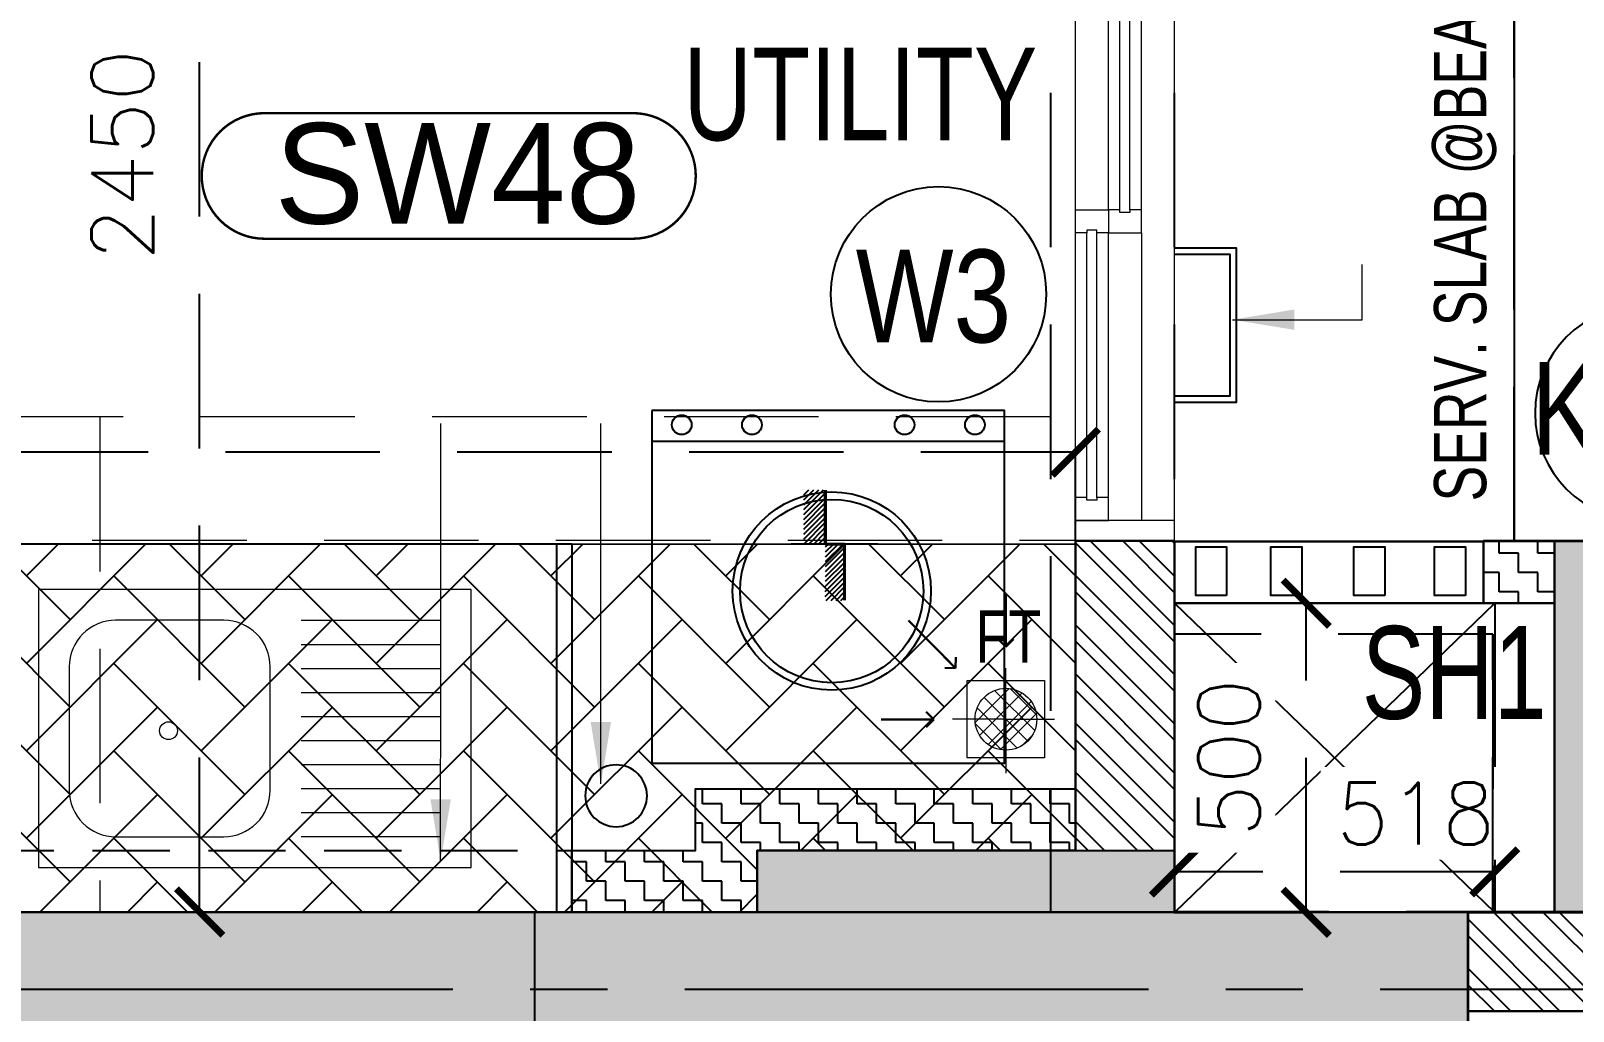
# Model space of a CAD drawing. Header units: millimetres. Extents: x 1167879 to 1231451, y -5731814 to -5645217.
# Drawn here: x 1209938 to 1212432, y -5721835 to -5720249 of the extents above; entities that cross this region are included whole.
import ezdxf
from ezdxf.enums import TextEntityAlignment as Align

# ---------------------------------------------------------------- set-up
doc = ezdxf.new("R2010")
doc.units = ezdxf.units.MM
doc.header["$LTSCALE"] = 1000
doc.header["$MEASUREMENT"] = 0
for name, pattern in [('2BHK-A - FRONT$0$AUDIT_D_120904163729-0', [0]), ('2BHK-A - FRONT$0$HIDDEN', [0.375, 0.25, -0.125]), ('AUDIT_D_120904163729-0', [0]), ('T8 - TYPICAL FLOOR CORE$0$HIDDEN', [0.375, 0.25, -0.125]), ('T8(T9 IS SIMILAR) - DIMENSION & TEXTING$0$HIDDEN', [0.375, 0.25, -0.125]), ('T8(T9 IS SIMILAR)$0$$0$HIDDEN', [0.375, 0.25, -0.125]), ('T8(T9 IS SIMILAR)$0$HIDDEN', [0.375, 0.25, -0.125]), ('T8_REFUGE COLUMNS$0$CENTER2', [1.125, 0.75, -0.125, 0.125, -0.125])]:
    doc.linetypes.add(name, pattern=pattern)
doc.layers.get('0').update_dxf_attribs({"linetype": 'AUDIT_D_120904163729-0'})
for name, color, linetype in [('2BHK-A - FRONT$0$$0$A-Elev Feature-Chajja', 13, 'Continuous'), ('2BHK-A - FRONT$0$$0$CUT-OUT', 49, 'Continuous'), ('2BHK-A - FRONT$0$$0$LEDGE WALL', 5, 'Continuous'), ('2BHK-A - FRONT$0$A-DECK SUNK 125', 8, 'Continuous'), ('2BHK-A - FRONT$0$A-HATCH -160', 251, '2BHK-A - FRONT$0$AUDIT_D_120904163729-0'), ('2BHK-A - FRONT$0$a-KIT FIX', 251, 'Continuous'), ('2BHK-A - FRONT$0$A-SERVICES CUTOUT', 8, 'Continuous'), ('2BHK-A - FRONT$0$a-tile drop', 3, 'Continuous'), ('2BHK-A - FRONT$0$APT PLANS-typ$0$TILEDROP', 3, 'Continuous'), ('T8 - TYPICAL FLOOR CORE$0$A-SLAB SUNK-AC LEDGES', 251, 'T8 - TYPICAL FLOOR CORE$0$HIDDEN'), ('T8(T9 IS SIMILAR) - DIMENSION & TEXTING$0$A-DIMENSIONS', 2, 'T8(T9 IS SIMILAR) - DIMENSION & TEXTING$0$HIDDEN'), ('T8(T9 IS SIMILAR) - DIMENSION & TEXTING$0$a-window-no', 125, 'Continuous'), ('T8(T9 IS SIMILAR)$0$$6$a-beam 2', 50, 'Continuous'), ('T8(T9 IS SIMILAR)$0$S-BEAM', 20, 'T8(T9 IS SIMILAR)$0$$0$HIDDEN'), ('T8_REFUGE COLUMNS$0$A-CENTERLINE', 193, 'T8_REFUGE COLUMNS$0$CENTER2'), ('T8_REFUGE COLUMNS$0$A-RCC COLS', 3, 'Continuous'), ('T8_REFUGE COLUMNS$0$A-SHEAR WALL THICKENING', 3, 'Continuous'), ('T8_TYPICAL COLUMNS$0$A-RCC COLS', 3, 'Continuous'), ('T8_TYPICAL COLUMNS$0$A-SHEAR WALL THICKENING', 3, 'Continuous')]:
    doc.layers.add(name, color=color, linetype=linetype)
for name, color, linetype, lineweight in [('2BHK-A - FRONT$0$$0$a-TOI-fixtures', 251, 'Continuous', 0), ('2BHK-A - FRONT$0$$0$A-WALL- 160', 6, 'Continuous', 30), ('2BHK-A - FRONT$0$a-TOI-fixtures', 251, 'Continuous', 0), ('2BHK-A - FRONT$0$A-WALL- 160', 6, 'Continuous', 30), ('2BHK-A - FRONT$0$Window', 4, 'Continuous', 20), ('T8(T9 IS SIMILAR) - DIMENSION & TEXTING$0$a-Text', 4, 'Continuous', 0), ('T8(T9 IS SIMILAR) - DIMENSION & TEXTING$0$R0-18-10-2014-T1-1st Podium Floor Plan$0$Text', 2, 'Continuous', 0), ('T8(T9 IS SIMILAR) - DIMENSION & TEXTING$0$T8 - TYPICAL FLOOR CORE$0$$1$a-Text', 4, 'Continuous', 0), ('T8(T9 IS SIMILAR) - DIMENSION & TEXTING$0$T8 - TYPICAL FLOOR CORE$0$a-Text', 4, 'Continuous', 0), ('T8(T9 IS SIMILAR)$0$D&W', 8, 'Continuous', 25), ('T8(T9 IS SIMILAR)$0$SCPL BEAM', 191, 'T8(T9 IS SIMILAR)$0$$0$HIDDEN', 13), ('T8_REFUGE COLUMNS$0$A-COLUMN NO size reduce', 81, 'Continuous', 25)]:
    doc.layers.add(name, color=color, linetype=linetype, lineweight=lineweight)
doc.layers.add('T8_REFUGE COLUMNS$0$COL-HATCH', color=7, linetype='Continuous', lineweight=25, true_color=0xa3a3a3)
doc.layers.add('T8_TYPICAL COLUMNS$0$$0$COL-HATCH', color=7, linetype='Continuous', lineweight=25, true_color=0xa3a3a3)
doc.styles.add('2BHK-A - FRONT$0$Romans 1', font='romans.shx', dxfattribs={"height": 100})
doc.styles.add('T8(T9 IS SIMILAR) - DIMENSION & TEXTING$0$ARIAL ARROW', font='swisscl.ttf')
doc.styles.add('T8(T9 IS SIMILAR) - DIMENSION & TEXTING$0$LODHA STANDERD', font='sanss___.ttf')
doc.styles.add('T8(T9 IS SIMILAR) - DIMENSION & TEXTING$0$Romans 1', font='romans.shx', dxfattribs={"height": 100})
doc.styles.add('T8(T9 IS SIMILAR) - DIMENSION & TEXTING$0$T8 - TYPICAL FLOOR CORE$0$$1$ARIAL ARROW', font='swisscl.ttf')
doc.styles.add('T8(T9 IS SIMILAR) - DIMENSION & TEXTING$0$T8 - TYPICAL FLOOR CORE$0$ARIAL ARROW', font='swisscl.ttf')
doc.styles.add('T8(T9 IS SIMILAR) - DIMENSION & TEXTING$0$Tahoma', font='tahoma.ttf')
doc.styles.add('T8_REFUGE COLUMNS$0$STANDARD', font='GOTHIC.TTF')
doc.dimstyles.new('2BHK-A - FRONT$0$ALPINE S', dxfattribs={"dimscale": 0, "dimtxt": 100, "dimasz": 75, "dimexe": 0, "dimexo": 0, "dimgap": 75, "dimtad": 1, "dimdec": 0, "dimzin": 0, "dimdsep": 46, "dimtxsty": '2BHK-A - FRONT$0$Romans 1', "dimblk": '2BHK-A - FRONT$0$_ArchTick', "dimcen": 0.09, "dimclrd": 256, "dimclre": 256, "dimclrt": 7, "dimadec": 0, "dimazin": 0, "dimtfac": 1, "dimtdec": 0, "dimtofl": 0, "dimtmove": 1, "dimatfit": 0, "dimldrblk": '2BHK-A - FRONT$0$_Open90', "dimfxl": 1, "dimtolj": 1, "dimtzin": 0, "dimarcsym": 0})
doc.dimstyles.new('T8(T9 IS SIMILAR) - DIMENSION & TEXTING$0$ALPINE S', dxfattribs={"dimscale": 0, "dimtxt": 100, "dimasz": 75, "dimexe": 0, "dimexo": 0, "dimgap": 75, "dimtad": 1, "dimdec": 0, "dimzin": 0, "dimdsep": 46, "dimtxsty": 'T8(T9 IS SIMILAR) - DIMENSION & TEXTING$0$Romans 1', "dimblk": 'T8(T9 IS SIMILAR) - DIMENSION & TEXTING$0$_ArchTick', "dimcen": 0.09, "dimclrd": 256, "dimclre": 256, "dimclrt": 7, "dimadec": 0, "dimazin": 0, "dimtfac": 1, "dimtdec": 0, "dimtofl": 0, "dimtmove": 1, "dimatfit": 0, "dimldrblk": 'T8(T9 IS SIMILAR) - DIMENSION & TEXTING$0$_Open90', "dimfxl": 1, "dimtolj": 1, "dimtzin": 0, "dimarcsym": 0})
doc.dimstyles.new('T8(T9 IS SIMILAR) - DIMENSION & TEXTING$0$SAMATA STD', dxfattribs={"dimtxt": 100, "dimasz": 50, "dimexe": 50, "dimexo": 50, "dimgap": 10, "dimtad": 0, "dimdec": 0, "dimrnd": 5, "dimzin": 0, "dimdsep": 46, "dimtxsty": 'T8(T9 IS SIMILAR) - DIMENSION & TEXTING$0$Tahoma', "dimblk": 'T8(T9 IS SIMILAR) - DIMENSION & TEXTING$0$_Origin2', "dimcen": -50, "dimdle": 50, "dimclrd": 7, "dimclre": 7, "dimclrt": 7, "dimadec": 0, "dimazin": 0, "dimtfac": 1, "dimtdec": 0, "dimtmove": 1, "dimatfit": 3, "dimfxl": 150, "dimtfill": 1, "dimtolj": 1, "dimtzin": 0, "dimlwd": -1, "dimlwe": -1, "dimarcsym": 0})
pattern_1 = [(0, (0, 0), (31.25, 31.25), [31.25, -31.25]), (90, (31.25, 0), (-31.25, 31.25), [31.25, -31.25])]

# ---------------------------------------------------------------- blocks, each defined once
blk = doc.blocks.new('T8(T9 IS SIMILAR) - DIMENSION & TEXTING$0$WINDOW TAG')
at = {"layer": 'T8(T9 IS SIMILAR) - DIMENSION & TEXTING$0$a-window-no'}
blk.add_circle((0, 0), 174.1, dxfattribs=at)
at = {"layer": 'T8(T9 IS SIMILAR) - DIMENSION & TEXTING$0$a-window-no', "style": 'T8(T9 IS SIMILAR) - DIMENSION & TEXTING$0$LODHA STANDERD'}
blk.add_attdef('WINDOW', text='', height=150, dxfattribs=at).set_placement((11.3, 2.8), align=Align.MIDDLE_CENTER)
blk = doc.blocks.new('T8(T9 IS SIMILAR) - DIMENSION & TEXTING$0$_ArchTick')
at = {"color": 0, "linetype": 'ByBlock', "const_width": 0.15}
blk.add_lwpolyline([(-0.5, -0.5), (0.5, 0.5)], dxfattribs=at)
blk = doc.blocks.new('*D523')
at = {"layer": 'T8(T9 IS SIMILAR) - DIMENSION & TEXTING$0$A-DIMENSIONS', "linetype": 'T8(T9 IS SIMILAR) - DIMENSION & TEXTING$0$HIDDEN', "lineweight": -2, "transparency": 16777216}
for p, q in [((1207652.3, -5721104.1), (1207652.3, -5720930.6)), ((1211627.3, -5721104.1), (1211627.3, -5720930.6))]:
    blk.add_line(p, q, dxfattribs=at)
at = {"layer": 'T8(T9 IS SIMILAR) - DIMENSION & TEXTING$0$A-DIMENSIONS', "lineweight": -2, "transparency": 16777216}
blk.add_line((1211627.3, -5720930.6), (1207652.3, -5720930.6), dxfattribs=at)
at = {"layer": 'T8(T9 IS SIMILAR) - DIMENSION & TEXTING$0$A-DIMENSIONS', "linetype": 'ByBlock', "lineweight": -2, "transparency": 16777216, "xscale": 75, "yscale": 75, "zscale": 75, "rotation": 180}
blk.add_blockref('T8(T9 IS SIMILAR) - DIMENSION & TEXTING$0$_ArchTick', (1207652.3, -5720930.6), dxfattribs=at)
at = {"layer": 'T8(T9 IS SIMILAR) - DIMENSION & TEXTING$0$A-DIMENSIONS', "linetype": 'ByBlock', "lineweight": -2, "transparency": 16777216, "xscale": 75, "yscale": 75, "zscale": 75}
blk.add_blockref('T8(T9 IS SIMILAR) - DIMENSION & TEXTING$0$_ArchTick', (1211627.3, -5720930.6), dxfattribs=at)
at = {"layer": 'T8(T9 IS SIMILAR) - DIMENSION & TEXTING$0$A-DIMENSIONS', "color": 7, "linetype": 'ByBlock', "transparency": 16777216, "insert": (1209639.8, -5720805.6), "char_height": 100, "attachment_point": 5, "style": 'T8(T9 IS SIMILAR) - DIMENSION & TEXTING$0$Romans 1'}
blk.add_mtext('\\A1;3975', dxfattribs=at)
blk = doc.blocks.new('T8(T9 IS SIMILAR) - DIMENSION & TEXTING$0$_Open90')
at = {"color": 0, "linetype": 'ByBlock', "lineweight": -2}
for p, q in [((-0.5, 0.5), (0, 0)), ((0, 0), (-1, 0)), ((0, 0), (-0.5, -0.5))]:
    blk.add_line(p, q, dxfattribs=at)
blk = doc.blocks.new('*D525')
at = {"layer": 'T8(T9 IS SIMILAR) - DIMENSION & TEXTING$0$A-DIMENSIONS', "linetype": 'T8(T9 IS SIMILAR) - DIMENSION & TEXTING$0$HIDDEN', "lineweight": -2, "transparency": 16777216}
for p, q in [((1210145.7, -5719224.4), (1210210.6, -5719224.4)), ((1210145.7, -5721674.4), (1210210.6, -5721674.4))]:
    blk.add_line(p, q, dxfattribs=at)
at = {"layer": 'T8(T9 IS SIMILAR) - DIMENSION & TEXTING$0$A-DIMENSIONS', "lineweight": -2, "transparency": 16777216}
blk.add_line((1210210.6, -5721674.4), (1210210.6, -5719224.4), dxfattribs=at)
at = {"layer": 'T8(T9 IS SIMILAR) - DIMENSION & TEXTING$0$A-DIMENSIONS', "linetype": 'ByBlock', "lineweight": -2, "transparency": 16777216, "xscale": 75, "yscale": 75, "zscale": 75}
for p, rotation in [((1210210.6, -5719224.4), 90), ((1210210.6, -5721674.4), 270)]:
    blk.add_blockref('T8(T9 IS SIMILAR) - DIMENSION & TEXTING$0$_ArchTick', p, dxfattribs=dict(at, rotation=rotation))
at = {"layer": 'T8(T9 IS SIMILAR) - DIMENSION & TEXTING$0$A-DIMENSIONS', "color": 7, "linetype": 'ByBlock', "transparency": 16777216, "insert": (1210085.6, -5720449.4), "char_height": 100, "attachment_point": 5, "rotation": 90, "style": 'T8(T9 IS SIMILAR) - DIMENSION & TEXTING$0$Romans 1'}
blk.add_mtext('\\A1;2450', dxfattribs=at)
blk = doc.blocks.new('T8(T9 IS SIMILAR) - DIMENSION & TEXTING$0$_Origin2')
at = {"color": 0, "linetype": 'ByBlock', "lineweight": -2}
blk.add_line((-0.5, 0), (-1, 0), dxfattribs=at)
for radius in [0.5, 0.25]:
    blk.add_circle((0, 0), radius, dxfattribs=at)
blk = doc.blocks.new('*D264')
at = {"layer": 'T8(T9 IS SIMILAR) - DIMENSION & TEXTING$0$A-DIMENSIONS', "linetype": 'T8(T9 IS SIMILAR) - DIMENSION & TEXTING$0$HIDDEN', "lineweight": -2, "transparency": 16777216}
for p, q in [((1211787.6, -5721674.9), (1211787.6, -5721609.5)), ((1212305.5, -5721674.9), (1212305.5, -5721609.5))]:
    blk.add_line(p, q, dxfattribs=at)
at = {"layer": 'T8(T9 IS SIMILAR) - DIMENSION & TEXTING$0$A-DIMENSIONS', "lineweight": -2, "transparency": 16777216}
blk.add_line((1212305.5, -5721609.5), (1211787.6, -5721609.5), dxfattribs=at)
at = {"layer": 'T8(T9 IS SIMILAR) - DIMENSION & TEXTING$0$A-DIMENSIONS', "linetype": 'ByBlock', "lineweight": -2, "transparency": 16777216, "xscale": 75, "yscale": 75, "zscale": 75, "rotation": 180}
blk.add_blockref('T8(T9 IS SIMILAR) - DIMENSION & TEXTING$0$_ArchTick', (1211787.6, -5721609.5), dxfattribs=at)
at = {"layer": 'T8(T9 IS SIMILAR) - DIMENSION & TEXTING$0$A-DIMENSIONS', "color": 7, "linetype": 'ByBlock', "transparency": 16777216, "insert": (1212177.7, -5721514.9), "char_height": 100, "attachment_point": 5, "style": 'T8(T9 IS SIMILAR) - DIMENSION & TEXTING$0$Romans 1', "bg_fill": 3, "box_fill_scale": 1.25, "bg_fill_color": 256, "bg_fill_true_color": 13158600, "bg_fill_transparency": 0}
blk.add_mtext('\\A1;518', dxfattribs=at)
at = {"layer": 'T8(T9 IS SIMILAR) - DIMENSION & TEXTING$0$A-DIMENSIONS', "linetype": 'ByBlock', "lineweight": -2, "transparency": 16777216, "xscale": 75, "yscale": 75, "zscale": 75}
blk.add_blockref('T8(T9 IS SIMILAR) - DIMENSION & TEXTING$0$_ArchTick', (1212305.5, -5721609.5), dxfattribs=at)
blk = doc.blocks.new('*D265')
at = {"layer": 'T8(T9 IS SIMILAR) - DIMENSION & TEXTING$0$A-DIMENSIONS', "linetype": 'T8(T9 IS SIMILAR) - DIMENSION & TEXTING$0$HIDDEN', "lineweight": -2, "transparency": 16777216}
for p, q in [((1211787.6, -5721174.9), (1212000.6, -5721174.9)), ((1211787.6, -5721674.9), (1212000.6, -5721674.9))]:
    blk.add_line(p, q, dxfattribs=at)
at = {"layer": 'T8(T9 IS SIMILAR) - DIMENSION & TEXTING$0$A-DIMENSIONS', "lineweight": -2, "transparency": 16777216}
blk.add_line((1212000.6, -5721674.9), (1212000.6, -5721174.9), dxfattribs=at)
at = {"layer": 'T8(T9 IS SIMILAR) - DIMENSION & TEXTING$0$A-DIMENSIONS', "linetype": 'ByBlock', "lineweight": -2, "transparency": 16777216, "xscale": 75, "yscale": 75, "zscale": 75}
for p, rotation in [((1212000.6, -5721174.9), 90), ((1212000.6, -5721674.9), 270)]:
    blk.add_blockref('T8(T9 IS SIMILAR) - DIMENSION & TEXTING$0$_ArchTick', p, dxfattribs=dict(at, rotation=rotation))
at = {"layer": 'T8(T9 IS SIMILAR) - DIMENSION & TEXTING$0$A-DIMENSIONS', "color": 7, "linetype": 'ByBlock', "transparency": 16777216, "insert": (1211875.6, -5721424.9), "char_height": 100, "attachment_point": 5, "rotation": 90, "style": 'T8(T9 IS SIMILAR) - DIMENSION & TEXTING$0$Romans 1', "bg_fill": 3, "box_fill_scale": 1.25, "bg_fill_color": 256, "bg_fill_true_color": 13158600, "bg_fill_transparency": 0}
blk.add_mtext('\\A1;500', dxfattribs=at)
blk = doc.blocks.new('T8_REFUGE COLUMNS$0$A$C277F3394')
at = {"layer": 'T8_REFUGE COLUMNS$0$A-SHEAR WALL THICKENING', "linetype": 'ByBlock', "true_color": 0xa3a3a3}
h = blk.add_hatch(color=253, dxfattribs=at)
h.dxf.hatch_style = 1
h.paths.add_polyline_path([(6020, -2349.8), (6695, -2349.8), (6695, -2449.8), (6020, -2449.8)])
at = {"layer": 'T8_REFUGE COLUMNS$0$A-SHEAR WALL THICKENING', "linetype": 'ByBlock'}
blk.add_lwpolyline([(6020, -2349.8), (6695, -2349.8), (6695, -2449.8), (6020, -2449.8)], close=True, dxfattribs=at)
blk = doc.blocks.new('T8_REFUGE COLUMNS$0$A$C46A13422')
at = {"layer": 'T8_REFUGE COLUMNS$0$A-SHEAR WALL THICKENING', "linetype": 'ByBlock'}
blk.add_blockref('T8_REFUGE COLUMNS$0$A$C277F3394', (-5609.8, -7500), dxfattribs=at)
blk = doc.blocks.new('T8_REFUGE COLUMNS')
at = {"layer": 'T8_REFUGE COLUMNS$0$COL-HATCH', "linetype": 'ByBlock'}
h = blk.add_hatch(color=256, dxfattribs=at)
h.dxf.hatch_style = 1
h.paths.add_polyline_path([(1212262.1, -5721674.9), (1210752.1, -5721674.9), (1210752.1, -5721924.9), (1212262.1, -5721924.9)])
at = {"layer": 'T8_REFUGE COLUMNS$0$A-CENTERLINE'}
blk.add_line((1217370.3, -5721799.9), (1182156.9, -5721799.9), dxfattribs=at)
at = {"layer": 'T8_REFUGE COLUMNS$0$A-COLUMN NO size reduce', "linetype": 'ByBlock', "const_width": 3.9}
blk.add_lwpolyline([(1210315.6, -5720585.3, -1), (1210315.6, -5720382.1), (1210911.5, -5720382.1, -1), (1210911.5, -5720585.3)], format="xyb", close=True, dxfattribs=at)
at = {"layer": 'T8_REFUGE COLUMNS$0$A-RCC COLS', "linetype": 'ByBlock'}
blk.add_lwpolyline([(1212262.1, -5721674.9), (1210752.1, -5721674.9), (1210752.1, -5721924.9), (1212262.1, -5721924.9)], close=True, dxfattribs=at)
blk.add_blockref('T8_REFUGE COLUMNS$0$A$C46A13422', (1210702.1, -5711724.9), dxfattribs=at)
at = {"layer": 'T8_REFUGE COLUMNS$0$A-COLUMN NO size reduce', "linetype": 'ByBlock', "insert": (1210331.9, -5720398.3), "char_height": 162.5, "attachment_point": 1, "style": 'T8_REFUGE COLUMNS$0$STANDARD'}
blk.add_mtext_dynamic_manual_height_columns('SW48', width=444.685, gutter_width=500, heights=[0], dxfattribs=at)
blk = doc.blocks.new('T8_TYPICAL COLUMNS$0$A$C277F3394')
at = {"layer": 'T8_TYPICAL COLUMNS$0$A-SHEAR WALL THICKENING', "linetype": 'ByBlock'}
h = blk.add_hatch(color=31, dxfattribs=at)
h.dxf.hatch_style = 1
h.paths.add_polyline_path([(6020, -2349.8), (6695, -2349.8), (6695, -2449.8), (6020, -2449.8)])
blk.add_lwpolyline([(6020, -2349.8), (6695, -2349.8), (6695, -2449.8), (6020, -2449.8)], close=True, dxfattribs=at)
blk = doc.blocks.new('T8_TYPICAL COLUMNS$0$A$C46A13422')
at = {"layer": 'T8_TYPICAL COLUMNS$0$A-SHEAR WALL THICKENING', "linetype": 'ByBlock'}
blk.add_blockref('T8_TYPICAL COLUMNS$0$A$C277F3394', (-5609.8, -7500), dxfattribs=at)
blk = doc.blocks.new('T8_TYPICAL COLUMNS')
at = {"layer": 'T8_TYPICAL COLUMNS$0$$0$COL-HATCH', "linetype": 'ByBlock'}
h = blk.add_hatch(color=256, dxfattribs=at)
h.dxf.hatch_style = 1
h.paths.add_polyline_path([(1200282.2, -5721924), (1202692.3, -5721924), (1202692.3, -5721674), (1200282.2, -5721674)])
h.paths.add_polyline_path([(1209852.3, -5721674), (1212262.3, -5721674), (1212262.3, -5721924), (1209852.3, -5721924)])
at = {"layer": 'T8_TYPICAL COLUMNS$0$A-RCC COLS', "linetype": 'ByBlock'}
blk.add_lwpolyline([(1209852.3, -5721674), (1212262.3, -5721674), (1212262.3, -5721924), (1209852.3, -5721924)], close=True, dxfattribs=at)
for name, p in [('T8_REFUGE COLUMNS', (0, 0)), ('T8_TYPICAL COLUMNS$0$A$C46A13422', (1210702.1, -5711724.9))]:
    blk.add_blockref(name, p, dxfattribs=at)
blk = doc.blocks.new('2BHK-A - FRONT$0$1500')
at = {"layer": '2BHK-A - FRONT$0$Window', "color": 1, "lineweight": 13}
for p, q in [((1150276.5, -5694418.8), (1148842.5, -5694418.8)), ((1149307.5, -5694418.8), (1148880, -5694418.8)), ((1149307.5, -5694472.1), (1148880, -5694472.1)), ((1149773.7, -5694472.1), (1149345, -5694472.1)), ((1149811.2, -5694472.1), (1150276.5, -5694472.1)), ((1149307.5, -5694525.5), (1148842.5, -5694525.5)), ((1149773.7, -5694525.5), (1149345, -5694525.5)), ((1150239, -5694525.5), (1149811.2, -5694525.5)), ((1149773.7, -5694578.8), (1148842.5, -5694578.8)), ((1150239, -5694578.8), (1149811.2, -5694578.8))]:
    blk.add_line(p, q, dxfattribs=at)
at = {"layer": '2BHK-A - FRONT$0$Window', "color": 5, "lineweight": 13}
for p, q in [((1149307.5, -5694449.1), (1148880, -5694449.1)), ((1149307.5, -5694453.6), (1148880, -5694453.6)), ((1149773.7, -5694490.7), (1149345, -5694490.7)), ((1149773.7, -5694506.9), (1149345, -5694506.9)), ((1150239, -5694544.1), (1149811.2, -5694544.1)), ((1150239, -5694560.2), (1149811.2, -5694560.2))]:
    blk.add_line(p, q, dxfattribs=at)
at = {"layer": '2BHK-A - FRONT$0$Window', "color": 4, "lineweight": 13}
for points in [[(1148842.5, -5694418.8), (1148809.5, -5694418.8), (1148809.5, -5694578.8), (1148842.5, -5694578.8)], [(1148880, -5694453.6), (1148880, -5694472.1), (1148842.5, -5694472.1), (1148842.5, -5694418.8), (1148880, -5694418.8), (1148880, -5694449.1), (1148875.5, -5694449.1), (1148875.5, -5694453.6)], [(1149307.5, -5694453.6), (1149307.5, -5694472.1), (1149345, -5694472.1), (1149345, -5694418.8), (1149307.5, -5694418.8), (1149307.5, -5694449.1), (1149312, -5694449.1), (1149312, -5694453.6)], [(1150309.5, -5694418.8), (1150276.5, -5694418.8), (1150276.5, -5694578.8), (1150309.5, -5694578.8)], [(1149345, -5694506.9), (1149345, -5694525.5), (1149307.5, -5694525.5), (1149307.5, -5694472.1), (1149345, -5694472.1), (1149345, -5694490.7), (1149340.5, -5694490.7), (1149340.5, -5694506.9)], [(1149773.7, -5694506.9), (1149773.7, -5694525.5), (1149811.2, -5694525.5), (1149811.2, -5694472.1), (1149773.7, -5694472.1), (1149773.7, -5694490.7), (1149778.2, -5694490.7), (1149778.2, -5694506.9)], [(1149811.2, -5694560.2), (1149811.2, -5694578.8), (1149773.7, -5694578.8), (1149773.7, -5694525.5), (1149811.2, -5694525.5), (1149811.2, -5694544.1), (1149806.7, -5694544.1), (1149806.7, -5694560.2)], [(1150239, -5694560.2), (1150239, -5694578.8), (1150276.5, -5694578.8), (1150276.5, -5694525.5), (1150239, -5694525.5), (1150239, -5694544.1), (1150243.5, -5694544.1), (1150243.5, -5694560.2)]]:
    blk.add_lwpolyline(points, close=True, dxfattribs=at)
blk = doc.blocks.new('2BHK-A - FRONT$0$SINK1-flat-1')
at = {"layer": '2BHK-A - FRONT$0$a-TOI-fixtures'}
for p, q in [((-275, -50), (-50, -50)), ((-275, -88.9), (-50, -88.9)), ((-275, -127.8), (-50, -127.8)), ((-275, -166.7), (-50, -166.7)), ((-275, -205.6), (-50, -205.6)), ((-275, -244.4), (-50, -244.4)), ((-275, -283.3), (-50, -283.3)), ((-275, -322.2), (-50, -322.2)), ((-275, -361.1), (-50, -361.1)), ((-50, -400), (-275, -400))]:
    blk.add_line(p, q, dxfattribs=at)
blk.add_lwpolyline([(-700, 0), (-700, -450), (0, -450), (0, 0)], close=True, dxfattribs=at)
blk.add_lwpolyline([(-400, -50), (-575, -50, 0.414214), (-650, -125), (-650, -325, 0.414214), (-575, -400), (-400, -400, 0.414214), (-325, -325), (-325, -125, 0.414214)], format="xyb", close=True, dxfattribs=at)
at = {"layer": '2BHK-A - FRONT$0$a-TOI-fixtures', "linetype": 'Continuous'}
blk.add_circle((-489.5, -228.6), 14.4, dxfattribs=at)
blk = doc.blocks.new('2BHK-A - FRONT$0$WM-flat-1')
at = {"layer": '2BHK-A - FRONT$0$a-KIT FIX'}
blk.add_line((-110.3, -114.8), (-680.7, -114.8), dxfattribs=at)
blk.add_lwpolyline([(-680.7, -64.8), (-680.7, -635.2), (-110.3, -635.2), (-110.3, -64.8)], close=True, dxfattribs=at)
for centre, radius in [((-632.6, -87.9), 15.9), ((-519, -87.9), 15.9), ((-272.1, -87.9), 15.9), ((-158.4, -87.9), 15.9), ((-389.9, -356.8), 160.3), ((-389.9, -356.8), 148.3)]:
    blk.add_circle(centre, radius, dxfattribs=at)
blk = doc.blocks.new('2BHK-A - FRONT$0$_ArchTick')
at = {"color": 0, "linetype": 'ByBlock', "const_width": 0.15}
blk.add_lwpolyline([(-0.5, -0.5), (0.5, 0.5)], dxfattribs=at)
blk = doc.blocks.new('2BHK-A - FRONT$0$_Open90')
at = {"color": 0, "linetype": 'ByBlock', "lineweight": -2}
for p, q in [((0, 0), (-1, 0)), ((-0.5, 0.5), (0, 0)), ((0, 0), (-0.5, -0.5))]:
    blk.add_line(p, q, dxfattribs=at)
blk = doc.blocks.new('2BHK-A - FRONT$0$TILE DROP -x')
at = {"layer": '2BHK-A - FRONT$0$APT PLANS-typ$0$TILEDROP'}
h = blk.add_hatch(dxfattribs=at)
h.set_pattern_fill('ACET-2D-ANSI31', color=8, scale=90, angle=90, style=0)
h.set_pattern_definition([(135, (-851695.914, 5365039.183), (-7.954951288, -7.954951288), [])])
h.paths.add_polyline_path([(-58323.9, -19205.9), (-58323.9, -19023.7), (-58261.5, -19023.7), (-58261.5, -19205.9)])
edge = h.paths.add_edge_path()
edge.add_line((-58323.9, -19381.2), (-58393.7, -19381.2))
edge.add_line((-58323.9, -19205.9), (-58323.9, -19381.2))
edge.add_line((-58393.1, -19205.9), (-58323.9, -19205.9))
edge.add_line((-58393.1, -19381.2), (-58393.1, -19205.9))
at = {"layer": '2BHK-A - FRONT$0$APT PLANS-typ$0$TILEDROP', "color": 1}
blk.add_line((-58153.9, -19205.9), (-58434, -19205.9), dxfattribs=at)
at = {"layer": '2BHK-A - FRONT$0$APT PLANS-typ$0$TILEDROP', "color": 20, "const_width": 10}
for points in [[(-58261.5, -19205.9), (-58261.5, -19023.7)], [(-58323.9, -19381.2), (-58323.9, -19205.9)], [(-58323.9, -19205.9), (-58261.5, -19205.9)]]:
    blk.add_lwpolyline(points, dxfattribs=at)
blk = doc.blocks.new('T8 - TYPICAL FLOOR CORE')
at = {"layer": 'T8 - TYPICAL FLOOR CORE$0$A-SLAB SUNK-AC LEDGES', "linetype": 'ByBlock'}
blk.add_line((1212337.1, -5719224.9), (1212337.1, -5721074.9), dxfattribs=at)
blk = doc.blocks.new('T8(T9 IS SIMILAR) - DIMENSION & TEXTING')
at = {"layer": 'T8(T9 IS SIMILAR) - DIMENSION & TEXTING$0$a-window-no'}
ref = blk.add_blockref('T8(T9 IS SIMILAR) - DIMENSION & TEXTING$0$WINDOW TAG', (1211405.9, -5720675.1), dxfattribs=dict(at, rotation=180))
ref.add_attrib('WINDOW', 'W3', dxfattribs={"height": 150, "style": 'T8(T9 IS SIMILAR) - DIMENSION & TEXTING$0$LODHA STANDERD', "width": 0.8}).set_placement((1211397.6, -5720677.9), align=Align.MIDDLE_CENTER)
ref = blk.add_blockref('T8(T9 IS SIMILAR) - DIMENSION & TEXTING$0$WINDOW TAG', (1212544.9, -5720867.2), dxfattribs=dict(at, xscale=-1))
ref.add_attrib('WINDOW', 'KSD', dxfattribs={"height": 150, "style": 'T8(T9 IS SIMILAR) - DIMENSION & TEXTING$0$LODHA STANDERD', "width": 0.8}).set_placement((1212536.6, -5720859.7), align=Align.MIDDLE_CENTER)
at = {"layer": 'T8(T9 IS SIMILAR) - DIMENSION & TEXTING$0$a-Text', "style": 'T8(T9 IS SIMILAR) - DIMENSION & TEXTING$0$ARIAL ARROW'}
blk.add_text('UTILITY', height=150, dxfattribs=at).set_placement((1210993.2, -5720426))
at = {"layer": 'T8(T9 IS SIMILAR) - DIMENSION & TEXTING$0$R0-18-10-2014-T1-1st Podium Floor Plan$0$Text', "linetype": 'ByBlock', "style": 'T8(T9 IS SIMILAR) - DIMENSION & TEXTING$0$ARIAL ARROW'}
blk.add_text('FT', height=85, dxfattribs=at).set_placement((1211465.7, -5721271.2))
at = {"layer": 'T8(T9 IS SIMILAR) - DIMENSION & TEXTING$0$T8 - TYPICAL FLOOR CORE$0$$1$a-Text', "style": 'T8(T9 IS SIMILAR) - DIMENSION & TEXTING$0$T8 - TYPICAL FLOOR CORE$0$$1$ARIAL ARROW'}
blk.add_text('SERV. SLAB @BEAM BOTTOM', height=84.375, rotation=90, dxfattribs=at).set_placement((1212291.7, -5721010.2, 0))
at = {"layer": 'T8(T9 IS SIMILAR) - DIMENSION & TEXTING$0$T8 - TYPICAL FLOOR CORE$0$a-Text', "linetype": 'ByBlock', "insert": (1210472.5, -5721211.9, 0), "char_height": 150, "width": 3499.366, "attachment_point": 1, "style": 'T8(T9 IS SIMILAR) - DIMENSION & TEXTING$0$T8 - TYPICAL FLOOR CORE$0$ARIAL ARROW'}
blk.add_mtext('\\pi1618.015;SH1', dxfattribs=at)
at = {"layer": 'T8(T9 IS SIMILAR) - DIMENSION & TEXTING$0$A-DIMENSIONS', "linetype": 'ByBlock'}
for base, p1, p2, angle, picture, middle in [((1210210.6, -5719224.4), (1210145.7, -5721674.4), (1210145.7, -5719224.4), 90, '*D525', (1210085.6, -5720449.4)), ((1207652.3, -5720930.6), (1211627.3, -5721104.1), (1207652.3, -5721104.1), 180, '*D523', (1209639.8, -5720805.6))]:
    dim = blk.add_linear_dim(base=base, p1=p1, p2=p2, angle=angle, dimstyle='T8(T9 IS SIMILAR) - DIMENSION & TEXTING$0$ALPINE S', override={"dimscale": 1, "dimfxl": 5, "dimarcsym": 1}, dxfattribs=at)
    dim.commit()
    dim.dimension.update_dxf_attribs({"geometry": picture, "text_midpoint": middle})
dim = blk.add_linear_dim(base=(1211787.6, -5721609.5), p1=(1212305.5, -5721674.9), p2=(1211787.6, -5721674.9), dimstyle='T8(T9 IS SIMILAR) - DIMENSION & TEXTING$0$ALPINE S', override={"dimscale": 1, "dimfxl": 5, "dimtfill": 1, "dimarcsym": 1}, dxfattribs=at)
dim.commit()
dim.dimension.update_dxf_attribs({"geometry": '*D264', "text_midpoint": (1212177.7, -5721639.9), "dimtype": 128})
at = {"layer": 'T8(T9 IS SIMILAR) - DIMENSION & TEXTING$0$R0-18-10-2014-T1-1st Podium Floor Plan$0$Text'}
for points in [[(1211881.2, -5720716.2), (1212090.9, -5720716.3), (1212091, -5720627.1)], [(1210600.4, -5721592, 0), (1210600.6, -5721260, 0), (1210600.6, -5720884.3, 0)], [(1210859.6, -5721467.2, 0), (1210859.6, -5721248.5, 0), (1210859.6, -5720884.3, 0)]]:
    blk.add_leader(points, dimstyle='T8(T9 IS SIMILAR) - DIMENSION & TEXTING$0$SAMATA STD', override={"dimscale": 1, "dimasz": 100, "dimclrd": 2, "dimfxlon": 1, "dimarcsym": 1}, dxfattribs=at)
at = {"layer": 'T8(T9 IS SIMILAR) - DIMENSION & TEXTING$0$A-DIMENSIONS', "linetype": 'ByBlock'}
dim = blk.add_linear_dim(base=(1212000.6, -5721174.9), p1=(1211787.6, -5721674.9), p2=(1211787.6, -5721174.9), angle=90, dimstyle='T8(T9 IS SIMILAR) - DIMENSION & TEXTING$0$ALPINE S', override={"dimscale": 1, "dimfxl": 5, "dimtfill": 1, "dimarcsym": 1}, dxfattribs=at)
dim.commit()
dim.dimension.update_dxf_attribs({"geometry": '*D265', "text_midpoint": (1211875.6, -5721424.9)})
blk = doc.blocks.new('2BHK-A - FRONT$0$A$C1DA736AB')
at = {"layer": '2BHK-A - FRONT$0$a-TOI-fixtures', "linetype": 'ByBlock'}
for points in [[(117, 0.4, 0), (202.3, 0.4, 0)], [(81.7, -82.8, 0), (158.2, -159.9, 0)], [(0.4, -117, 0), (0.4, -202.3, 0)]]:
    blk.add_leader(points, dimstyle='2BHK-A - FRONT$0$ALPINE S', override={"dimscale": 1, "dimasz": 25, "dimtad": 0, "dimfxl": 5, "dimtfill": 1, "dimarcsym": 1}, dxfattribs=at)
blk = doc.blocks.new('2BHK-A - FRONT$0$$0$Type-A-First Floor Plan-bottom-up$0$FLOOR TRAP-flat-6')
at = {"layer": '2BHK-A - FRONT$0$$0$a-TOI-fixtures'}
h = blk.add_hatch(dxfattribs=at)
h.set_pattern_fill('ACET-2D-_USER', color=256, scale=20, angle=45, style=0, double=1, pattern_type=0)
h.set_pattern_definition([(45, (-789896.981, 5385770.066), (-14.142135624, 14.142135624), []), (135, (-789896.981, 5385770.066), (-14.142135624, -14.142135624), [])])
edge = h.paths.add_edge_path()
edge.add_arc((150, 150), 50, 0, 360)
for q in [(150, 228.6), (67.6, 150), (237.4, 150), (150, 63.6)]:
    blk.add_line((150, 150), q, dxfattribs=at)
blk.add_lwpolyline([(87.5, 212.5), (212.5, 212.5), (212.5, 87.5), (87.5, 87.5)], close=True, dxfattribs=at)
blk.add_circle((150, 150), 50, dxfattribs=at)
at = {"layer": '2BHK-A - FRONT$0$A-WALL- 160', "linetype": 'ByBlock', "rotation": 270}
blk.add_blockref('2BHK-A - FRONT$0$A$C1DA736AB', (150, 150.4), dxfattribs=at)
blk = doc.blocks.new('2BHK-A - FRONT')
at = {"layer": '2BHK-A - FRONT$0$A-DECK SUNK 125'}
h = blk.add_hatch(dxfattribs=at)
h.set_pattern_fill('AR-HBONE', color=256, scale=25)
h.set_pattern_definition([(45, (0, -0.55), (1e-14, 141.4213562), [300, -100]), (135, (70.71, 70.16), (1e-14, 141.4213562), [300, -100])])
h.paths.add_polyline_path([(1148202.1, -5721078.3), (1146424.5, -5721079.1), (1146424.5, -5721574.6), (1146939.2, -5721574.6), (1146939.2, -5721674.6), (1148202.1, -5721674.6)])
at = {"layer": '2BHK-A - FRONT$0$A-HATCH -160', "linetype": 'ByBlock'}
h = blk.add_hatch(dxfattribs=at)
h.set_pattern_fill('ZIGZAG', color=256, scale=250)
h.set_pattern_definition(pattern_1)
h.paths.add_polyline_path([(1142149.5, -5723474.6), (1143849.6, -5723474.6), (1143849.6, -5723374.6), (1142149.5, -5723374.6)])
h.paths.add_polyline_path([(1144889.5, -5724474.6), (1144889.5, -5724574.6), (1147099.5, -5724574.6), (1147099.5, -5724474.6), (1145949.5, -5724474.2), (1145949.5, -5724374.2), (1145849.5, -5724374.2), (1145849.5, -5724474.6)])
h.paths.add_polyline_path([(1145949.5, -5723374.2), (1146849.2, -5723374.2), (1146849.2, -5723474.2), (1145949.5, -5723474.2)])
h.paths.add_polyline_path([(1147599.2, -5723474.2), (1148199.2, -5723474.2), (1148199.2, -5723374.2), (1147599.2, -5723374.2)])
h.paths.add_polyline_path([(1150399.5, -5721024.5), (1150499.5, -5721024.5), (1150499.5, -5721774.2), (1150399.5, -5721774.2)])
h.paths.add_polyline_path([(1150399.5, -5720124.5), (1150499.5, -5720124.5), (1150499.5, -5719224.6), (1150399.5, -5719224.6)])
h.paths.add_polyline_path([(1145549.4, -5721674.6), (1145649.4, -5721674.6), (1145649.4, -5721174.6), (1145649.4, -5721174.6), (1145649.4, -5721073.7), (1145549.4, -5721073.9)])
h.paths.add_polyline_path([(1148199.5, -5728684.2), (1148934.5, -5728684.2), (1148934.5, -5728584.2), (1148199.5, -5728584.2)])
h.paths.add_polyline_path([(1148449.5, -5721774.6), (1148849.5, -5721774.6), (1148849.5, -5721674.6), (1148449.5, -5721674.6)])
h.paths.add_polyline_path([(1150149.5, -5721674.6), (1150399.5, -5721674.6), (1150399.5, -5721774.6), (1150149.5, -5721774.6)])
h = blk.add_hatch(dxfattribs=at)
h.set_pattern_fill('ANSI32', color=256, scale=150)
h.set_pattern_definition([(45, (0, -0.55), (-39.77475644, 39.77475644), []), (45, (26.517, -0.55), (-39.77475644, 39.77475644), [])])
h.paths.add_polyline_path([(1145269.9, -5728524.2), (1145269.9, -5728684.2), (1144639.8, -5728684.2), (1144639.8, -5726829.5), (1144799.8, -5726829.5), (1144799.8, -5728524.2)])
h.paths.add_polyline_path([(1148934.5, -5727449.8), (1148934.5, -5727609.8), (1147999.5, -5727609.8), (1147999.5, -5727009.5), (1148159.5, -5727009.5), (1148159.5, -5727449.8)])
h.paths.add_polyline_path([(1147999.5, -5728684.2), (1147999.5, -5728524.2), (1147369.9, -5728524.2), (1147369.9, -5728684.2)])
edge = h.paths.add_edge_path()
edge.add_line((1151334.5, -5727449.8), (1151779.5, -5727449.8))
edge.add_line((1151779.5, -5727449.8), (1151779.5, -5727609.8))
edge.add_line((1151704.5, -5727609.8), (1151334.5, -5727609.8))
edge.add_line((1151334.5, -5727609.8), (1151334.5, -5727449.8))
h.paths.add_polyline_path([(1146264.5, -5719573.8), (1146424.5, -5719573.8), (1146424.5, -5719224.6), (1146264.5, -5719224.6)])
h.paths.add_polyline_path([(1145549.4, -5721834.4), (1145788.9, -5721834.4), (1145790, -5721674.6), (1145549.4, -5721674.6)])
h.paths.add_polyline_path([(1145949.5, -5721924.2), (1145949.5, -5722524.6), (1145789.5, -5722524.6), (1145789.5, -5721924.2)])
h.paths.add_polyline_path([(1144599.5, -5721924.6), (1144759.5, -5721924.6), (1144762, -5722524.6), (1144602, -5722524.6)])
h.paths.add_polyline_path([(1144599.5, -5723474.6), (1144599.5, -5723174.6), (1144759.5, -5723174.6), (1144759.5, -5723314.6), (1145789.5, -5723314.6), (1145789.5, -5723174.6), (1145949.5, -5723174.6), (1145949.5, -5723474.2)])
h = blk.add_hatch(dxfattribs=at)
h.set_pattern_fill('ZIGZAG', color=256, scale=250)
h.set_pattern_definition(pattern_1)
h.paths.add_polyline_path([(1145764.5, -5721174.6), (1145649.4, -5721174.6), (1145649.4, -5721073.8), (1145764.5, -5721073.8)])
h = blk.add_hatch(dxfattribs=at)
h.set_pattern_fill('ANSI32', color=256, scale=150)
h.paths.add_polyline_path([(1146424.5, -5721574.6), (1146264.7, -5721574.6), (1146264.7, -5721073.8), (1146424.5, -5721073.8)])
h = blk.add_hatch(dxfattribs=at)
h.set_pattern_fill('ZIGZAG', color=256, scale=250)
h.set_pattern_definition([(0, (-54492.778, 0.356), (31.25, 31.25), [31.25, -31.25]), (90, (-54461.528, 0.356), (-31.25, 31.25), [31.25, -31.25])])
h.paths.add_polyline_path([(1146424.5, -5721474.6), (1146424.5, -5721574.6), (1146939.2, -5721574.5), (1146939.2, -5721674.6), (1147239.2, -5721674.6), (1147239.2, -5721574.6), (1147039.2, -5721574.6), (1147039.2, -5721474.6)])
at = {"linetype": 'ByBlock'}
for points in [[(1146264.7, -5720599.6), (1146164.7, -5720599.6), (1146164.7, -5720849.6), (1146264.7, -5720849.6)], [(1146264.7, -5720609.6), (1146174.7, -5720609.6), (1146174.7, -5720839.6), (1146264.7, -5720839.6)]]:
    blk.add_lwpolyline(points, dxfattribs=at)
at = {"layer": '2BHK-A - FRONT$0$$0$A-Elev Feature-Chajja', "color": 4}
for points in [[(1145793.5, -5721161.9), (1145843.5, -5721161.9), (1145843.5, -5721083.1), (1145793.5, -5721083.1)], [(1145924, -5721161.9), (1145974, -5721161.9), (1145974, -5721083.1), (1145924, -5721083.1)], [(1146058.5, -5721161.9), (1146108.5, -5721161.9), (1146108.5, -5721083.1), (1146058.5, -5721083.1)], [(1146180, -5721161.9), (1146230, -5721161.9), (1146230, -5721083.1), (1146180, -5721083.1)]]:
    blk.add_lwpolyline(points, close=True, dxfattribs=at)
at = {"layer": '2BHK-A - FRONT$0$$0$A-WALL- 160', "linetype": 'ByBlock'}
blk.add_line((1145649.4, -5721073.8), (1145649.4, -5721674.6), dxfattribs=at)
blk.add_lwpolyline([(1145789.5, -5721674.6), (1145549.4, -5721674.6), (1145549.4, -5721834.4), (1145789.5, -5721834.4)], dxfattribs=at)
at = {"layer": '2BHK-A - FRONT$0$$0$CUT-OUT'}
blk.add_line((1145746.3, -5721174.6), (1145746.3, -5721674.6), dxfattribs=at)
for points in [[(1145746.3, -5721674.6), (1146264.2, -5721174.6)], [(1146264.2, -5721674.6), (1145746.3, -5721174.6)]]:
    blk.add_lwpolyline(points, dxfattribs=at)
at = {"layer": '2BHK-A - FRONT$0$$0$LEDGE WALL', "ltscale": 0.5}
blk.add_lwpolyline([(1146424.5, -5721474.6), (1146424.5, -5721574.6), (1146939.2, -5721574.5), (1146939.2, -5721674.6), (1147239.2, -5721674.6), (1147239.2, -5721574.6), (1147039.2, -5721574.6), (1147039.2, -5721474.6), (1146424.5, -5721474.6)], close=True, dxfattribs=at)
at = {"layer": '2BHK-A - FRONT$0$$0$LEDGE WALL', "linetype": '2BHK-A - FRONT$0$HIDDEN', "ltscale": 0.5}
blk.add_lwpolyline([(1148202.1, -5721674.6), (1148202.1, -5721574.6), (1147239.2, -5721574.6)], dxfattribs=at)
at = {"layer": '2BHK-A - FRONT$0$$0$LEDGE WALL', "linetype": 'ByBlock'}
blk.add_circle((1147167.5, -5721486), 50, dxfattribs=at)
at = {"layer": '2BHK-A - FRONT$0$a-KIT FIX', "color": 1}
for p, q in [((1147239.2, -5721078.7), (1150399.5, -5721078.3)), ((1147239.2, -5721078.7), (1147239.2, -5721674.6)), ((1147264.2, -5721078.7), (1147264.2, -5721674.6))]:
    blk.add_line(p, q, dxfattribs=at)
at = {"layer": '2BHK-A - FRONT$0$A-SERVICES CUTOUT', "ltscale": 5}
blk.add_lwpolyline([(1148202.1, -5721078.3), (1146424.5, -5721079.1), (1146424.5, -5721574.6), (1146939.2, -5721574.6), (1146939.2, -5721674.6), (1148202.1, -5721674.6)], close=True, dxfattribs=at)
at = {"layer": '2BHK-A - FRONT$0$A-WALL- 160', "linetype": 'ByBlock'}
for p, q in [((1145549.4, -5721073.8), (1145649.4, -5721073.8)), ((1145764.5, -5721074.6), (1146264.5, -5721074.6)), ((1146264.5, -5721574.6), (1146264.5, -5721073.8)), ((1146264.5, -5721073.8), (1146424.5, -5721073.8)), ((1146424.5, -5721574.6), (1146424.5, -5721073.8)), ((1145764.5, -5721174.6), (1146264.5, -5721174.6))]:
    blk.add_line(p, q, dxfattribs=at)
blk.add_lwpolyline([(1145764.5, -5721174.6), (1145649.4, -5721174.6), (1145649.4, -5721073.8), (1145764.5, -5721073.8)], close=True, dxfattribs=at)
at = {"layer": '2BHK-A - FRONT$0$$0$a-TOI-fixtures', "extrusion": (0, 0, -1), "zscale": -1, "rotation": 270}
blk.add_blockref('2BHK-A - FRONT$0$$0$Type-A-First Floor Plan-bottom-up$0$FLOOR TRAP-flat-6', (-1146687, -5721212.1), dxfattribs=at)
at = {"layer": '2BHK-A - FRONT$0$a-KIT FIX', "extrusion": (0, 0, -1), "zscale": -1}
for name, p in [('2BHK-A - FRONT$0$WM-flat-1', (-1146428.8, -5720798, 0)), ('2BHK-A - FRONT$0$SINK1-flat-1', (-1147402.1, -5721152.1))]:
    blk.add_blockref(name, p, dxfattribs=at)
at = {"layer": '2BHK-A - FRONT$0$a-tile drop', "xscale": 0.4999999999999999, "yscale": 0.4999999999999999, "zscale": 0.4999999999999999, "rotation": 179.9996795902024}
blk.add_blockref('2BHK-A - FRONT$0$TILE DROP -x', (1117667.1, -5730681.6), dxfattribs=at)
at = {"layer": '2BHK-A - FRONT$0$A-WALL- 160', "linetype": 'ByBlock', "xscale": -1, "rotation": 90}
blk.add_blockref('2BHK-A - FRONT$0$1500', (-4548154.3, -4570764.3), dxfattribs=at)
blk = doc.blocks.new('T8(T9 IS SIMILAR)')
at = {"layer": 'T8(T9 IS SIMILAR)$0$D&W', "linetype": 'ByBlock', "xscale": -1}
blk.add_blockref('2BHK-A - FRONT', (2358051.8, -0.4), dxfattribs=at)
at = {"layer": 'T8(T9 IS SIMILAR)$0$D&W', "linetype": 'ByBlock'}
blk.add_blockref('T8 - TYPICAL FLOOR CORE', (0, 0), dxfattribs=at)
blk.add_blockref('T8_TYPICAL COLUMNS', (0, 0), dxfattribs=at)
at = {"layer": 'T8(T9 IS SIMILAR)$0$$6$a-beam 2', "linetype": 'ByBlock'}
blk.add_blockref('T8(T9 IS SIMILAR) - DIMENSION & TEXTING', (0, 0), dxfattribs=at)
at = {"layer": 'T8(T9 IS SIMILAR)$0$S-BEAM'}
for p, q in [((1211586.8, -5719224), (1211586.9, -5721674.1, -0.7)), ((1211786.8, -5719224), (1211786.9, -5721674.1, -0.7)), ((1212337.1, -5721074.9), (1212336.8, -5719224.9)), ((1212502.5, -5721074.9), (1211786.9, -5721074.9)), ((1212302.5, -5721224.9), (1212302.5, -5721673.7, -0.2)), ((1212262.3, -5721673.7, 0.1), (1213292, -5721673.6, 0.2))]:
    blk.add_line(p, q, dxfattribs=at)
at = {"layer": 'T8(T9 IS SIMILAR)$0$S-BEAM', "elevation": -0.2}
blk.add_lwpolyline([(1212302.5, -5721224.9), (1211787, -5721224.9), (1211787, -5721673.7), (1212302.5, -5721673.7)], close=True, dxfattribs=at)
at = {"layer": 'T8(T9 IS SIMILAR)$0$SCPL BEAM', "linetype": 'T8(T9 IS SIMILAR)$0$HIDDEN'}
for p, q in [((1211586.9, -5720873.4, 1.9), (1209849.1, -5720873.5, 2.5)), ((1210049.1, -5720873.5, 2.4), (1210049.1, -5721673.5, 2.2)), ((1211786.9, -5721073.4, -0.5), (1209849.1, -5721073.5, 2.4))]:
    blk.add_line(p, q, dxfattribs=at)

msp = doc.modelspace()

# ---------------------------------------------------------------- block references
at = {"linetype": 'ByBlock'}
msp.add_blockref('T8(T9 IS SIMILAR) - DIMENSION & TEXTING', (0, 0), dxfattribs=at)

# ---------------------------------------------------------------- next in the draw order: block references
msp.add_blockref('T8(T9 IS SIMILAR)', (0, 0), dxfattribs=at)

doc.saveas('drawing.dxf')
